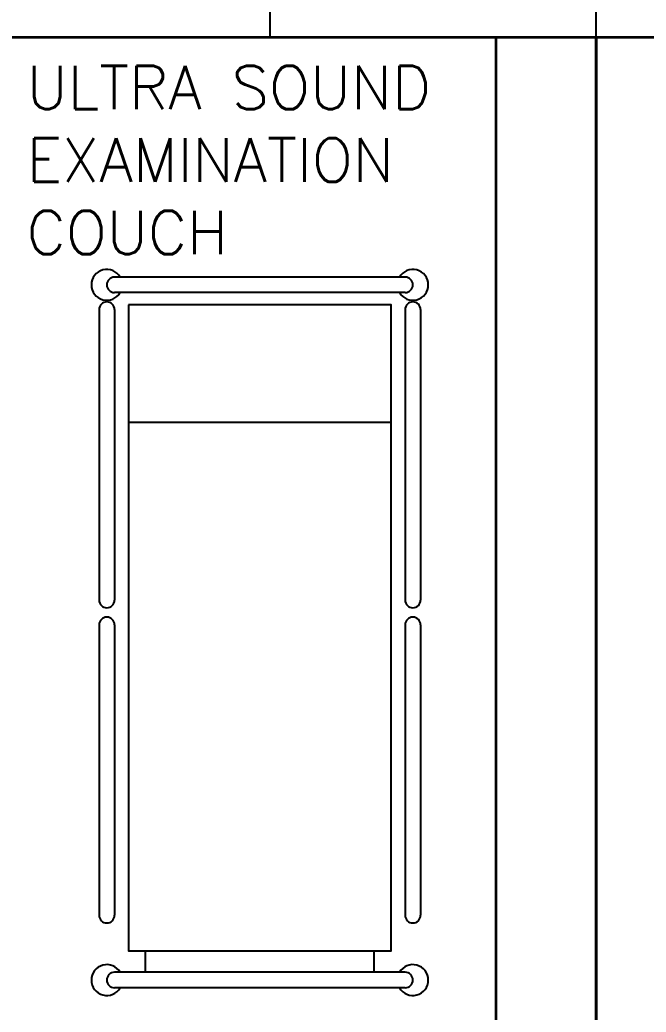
# Model space of a CAD drawing. Extents: x 3485972 to 3601240, y -625657 to -591207.
# Drawn here: x 3510871 to 3512311, y -597833 to -595550 of the extents above; entities that cross this region are included whole.
import ezdxf

# ---------------------------------------------------------------- set-up
doc = ezdxf.new("R2010")
doc.units = 0
doc.header["$LTSCALE"] = 6
doc.header["$MEASUREMENT"] = 0
doc.layers.get('0').update_dxf_attribs({"linetype": 'CONTINUOUS'})
doc.layers.add('COL', color=5, linetype='CONTINUOUS')
doc.layers.add('equipment desc', color=211, linetype='CONTINUOUS')
doc.layers.add('medical equipment', color=171, linetype='CONTINUOUS', lineweight=25)
doc.layers.add('WALL', color=8, linetype='CONTINUOUS', lineweight=35)
doc.styles.get("Standard").update_dxf_attribs({"font": 'SIMPLEX'})

# ---------------------------------------------------------------- blocks, each defined once
blk = doc.blocks.new('A$C0E8B7BF9')
at = {"color": 0}
for p, q in [((470, 2300), (-470, 2300)), ((470, 2250), (-470, 2250)), ((-520, 2194.9), (-520, 1254.9)), ((-470, 2194.9), (-470, 1254.9)), ((470, 2194.9), (470, 1254.9)), ((520, 2194.9), (520, 1254.9)), ((-520, 1174.7), (-520, 234.7)), ((-470, 1174.7), (-470, 234.7)), ((470, 1174.7), (470, 234.7)), ((520, 1174.7), (520, 234.7)), ((-370, 55), (-370, 120)), ((370, 50), (370, 120)), ((470, 50), (-470, 50)), ((470, 50), (-470, 50)), ((470, 0), (-470, 0)), ((470, 0), (-470, 0))]:
    blk.add_line(p, q, dxfattribs=at)
blk.add_lwpolyline([(-425, 2210), (-425, 120), (425, 120), (425, 2210)], close=True, dxfattribs=at)
blk.add_lwpolyline([(-425, 1830.9), (425, 1830.9)], dxfattribs=at)
for centre, radius, start, end in [((-495, 2275), 50, 30, 330), ((495, 2275), 50, 210, 150), ((-470, 2275), 25, 90, 270), ((470, 2275), 25, 270, 90), ((-495, 2194.9), 25, 0, 180), ((495, 2194.9), 25, 0, 180), ((-495, 1254.9), 25, 180, 0), ((495, 1254.9), 25, 180, 0), ((-495, 1174.7), 25, 0, 180), ((495, 1174.7), 25, 0, 180), ((-495, 234.7), 25, 180, 0), ((495, 234.7), 25, 180, 0), ((-495, 25), 50, 30, 330), ((495, 25), 50, 210, 150), ((-470, 25), 25, 90, 270), ((-470, 25), 25, 90, 270), ((470, 25), 25, 270, 90), ((470, 25), 25, 270, 90)]:
    blk.add_arc(centre, radius, start, end, dxfattribs=at)

msp = doc.modelspace()

# ---------------------------------------------------------------- linework, layer by layer
at = {"layer": 'COL'}
msp.add_lwpolyline([(3511445.7, -595590), (3512195.7, -595590), (3512195.7, -594840), (3511445.7, -594840)], close=True, dxfattribs=at)
at = {"layer": 'WALL', "lineweight": 0}
for p, q in [((3511445.7, -595590), (3509785.9, -595590)), ((3515195.7, -595590), (3512195.7, -595590))]:
    msp.add_line(p, q, dxfattribs=at)
at = {"layer": 'WALL', "linetype": 'ByBlock'}
for p, q in [((3511965.8, -600095), (3511965.7, -595590)), ((3512195.8, -598789.9), (3512195.7, -595590)), ((3512195.7, -595590), (3512195.8, -598790))]:
    msp.add_line(p, q, dxfattribs=at)
msp.add_lwpolyline([(3509785.9, -595590), (3515195.7, -595590), (3515195.7, -601555)], dxfattribs=at)

# ---------------------------------------------------------------- block references
at = {"layer": 'medical equipment', "xscale": 0.7108408399792466, "yscale": 0.7108408399792466, "zscale": 0.7108408399792466}
msp.add_blockref('A$C0E8B7BF9', (3511422.4, -597776.8), dxfattribs=at)

# ---------------------------------------------------------------- texts
at = {"layer": 'equipment desc', "linetype": 'ByBlock', "insert": (3510886.2, -595655.8), "char_height": 100, "attachment_point": 1}
msp.add_mtext_dynamic_manual_height_columns('ULTRA SOUND EXAMINATION COUCH', width=1187.17, gutter_width=10, heights=[0], dxfattribs=at)

doc.saveas('drawing.dxf')
